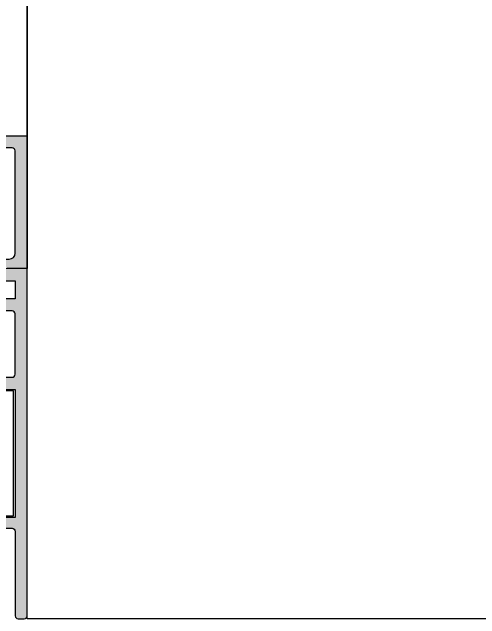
# Model space of a CAD drawing. Header units: millimetres. Extents: x 12351878 to 12381578, y 696206 to 738256.
# Drawn here: x 12366532 to 12366609.5, y 722143.5 to 722244 of the extents above; entities that cross this region are included whole.
import ezdxf

# ---------------------------------------------------------------- set-up
doc = ezdxf.new("R2010")
doc.units = ezdxf.units.MM
doc.header["$LTSCALE"] = 1000
doc.linetypes.add('HIDDENX2', pattern=[19.049999999999997, 12.7, -6.35])
for name, color, linetype in [('EXTRUSION-V', 141, 'Continuous'), ('EXTRUSION1', 4, 'Continuous'), ('STEEL-V', 71, 'Continuous'), ('SYMBOL', 7, 'Continuous'), ('型材断面填充', 254, 'Continuous')]:
    doc.layers.add(name, color=color, linetype=linetype)

# ---------------------------------------------------------------- blocks, each defined once
blk = doc.blocks.new('20210922-LC02')
at = {"layer": '型材断面填充', "linetype": 'ByBlock'}
h = blk.add_hatch(color=256, dxfattribs=at)
edge = h.paths.add_edge_path(flags=16)
edge.add_line((13.00000322275264, 62.500004285248), (13.00000322285268, 2.500000007777999))
edge.add_arc((12.50000322285268, 2.500000007777999), 0.5, -89.99999996477351, 0, ccw=False)
edge.add_line((12.50000322316009, 2.000000007777999), (8.231602136373112, 2.000000005151378))
edge.add_arc((8.23160213607298, 2.500000005151378), 0.5, 190.0000000157251, 270.00000003439277, ccw=False)
edge.add_line((7.739198259590921, 2.413175916182809), (7.338292741342229, 4.686824089614674))
edge.add_arc((6.845888864860171, 4.600000000646105), 0.4999999999997798, 10.00000001572509, 90.00000000604479)
edge.add_line((6.845888864807421, 5.100000000646105), (2.500004421928679, 5.10000000018772))
edge.add_arc((2.500004421885023, 5.600000000194996), 0.500000000007276, 180.0000000667011, 270.00000000500256, ccw=False)
edge.add_line((2.000004421877748, 5.599999999612919), (2.000004359460945, 62.50000428468047))
edge.add_arc((2.500004359453669, 62.50000428525527), 0.499999999992724, 90, 180.0000000658673, ccw=False)
edge.add_line((2.500004359453669, 63.000004285248), (12.50000322275264, 63.000004285248))
edge.add_arc((12.50000322275264, 62.500004285248), 0.5, 0, 90, ccw=False)
edge = h.paths.add_edge_path()
edge.add_arc((5.624264069469064, 0.300000001276203), 0.2999999999810825, 225.0000000176868, 270.0000000149382, ccw=False)
edge.add_line((5.412132035191462, 0.0878679668676341), (5.087867966283738, 0.4121320355698117))
edge.add_arc((5.292152450439971, 0.6318314883028506), 0.2999999999969582, 166.8660506308983, 227.0822104571866, ccw=False)
edge.add_arc((5.300000000737782, 0.7000000012194505), 0.2999999999901775, 90.0000000166753, 180.0000000277921, ccw=False)
edge.add_line((5.300000000650471, 1.000000001207809), (5.600000000617001, 1.00000000129512))
edge.add_arc((5.60000000052969, 1.300000001290755), 0.2999999999956344, 270.0000000166752, 370.0000000153707)
edge.add_line((5.895442326413104, 1.352094454668986), (5.630951854944215, 2.852094454603503))
edge.add_arc((5.335509529082628, 2.800000001225271), 0.2999999999721339, 10.00000001609464, 90.00000001806485)
edge.add_line((5.335509528988041, 3.100000001199078), (1.664490471011959, 3.100000000064028))
edge.add_arc((1.664490471112003, 2.800000000082946), 0.2999999999810825, 90.00000001910708, 170.0000000152791)
edge.add_line((1.369048145212219, 2.852094453301106), (1.104557674585521, 1.352094453272002))
edge.add_arc((1.40000000055079, 1.300000000046566), 0.3000000000477085, 170.0000000160823, 270.0000000166752)
edge.add_line((1.400000000638101, 1), (1.700000000839282, 1.000000000087311))
edge.add_arc((1.709758729813984, 0.7001587633712916), 0.3000000000443233, -14.654060669926082, 91.8641087925539, ccw=False)
edge.add_arc((1.700000000748332, 0.6242640688433312), 0.3000000000301952, -44.999999982804525, 2.7791884349426255e-09, ccw=False)
edge.add_line((1.912132035189643, 0.4121320345293498), (1.587867966563863, 0.08786796569620492))
edge.add_arc((1.375735932178941, 0.2999999999374268), 0.2999999999393411, 269.9999999986104, 315.00000001940634, ccw=False)
edge.add_line((1.375735932171665, 0), (0, 0))
edge.add_line((0, 0), (-1.818989403545856e-12, 8.655628469205112))
edge.add_line((-1.818989403545856e-12, 8.655628469205112), (-4.043153592479939, 8.813495291826257))
edge.add_arc((-3.890202665206743, 9.403799286905269), 0.6097973374490678, 104.5261922087627, 255.4738078161085, ccw=False)
edge.add_line((-4.043153592736417, 9.994103281918797), (-1.818989403545856e-12, 10.16506161871803))
edge.add_line((-1.818989403545856e-12, 10.16506161871803), (-2.382876118645072e-09, 18.00000439462747))
edge.add_line((-2.382876118645072e-09, 18.00000439462747), (-4.500000002382876, 18.00000439341238))
edge.add_line((-4.500000002382876, 18.00000439341238), (-4.500000003463356, 22.00000439341238))
edge.add_arc((-4.000000003461537, 22.00000439355063), 0.500000000001819, 90.0000000147993, 180.0000000158415, ccw=False)
edge.add_line((-4.000000003590685, 22.50000439355063), (-3.000000003576133, 22.50000439381984))
edge.add_line((-3.000000003576133, 22.50000439381984), (-3.000000002906745, 20.00000439381984))
edge.add_line((-3.000000002906745, 20.00000439381984), (-2.935848897323012e-09, 20.00000439462019))
edge.add_line((-2.935848897323012e-09, 20.00000439462019), (-8.290953701362014e-09, 40.00000439462019))
edge.add_line((-8.290953701362014e-09, 40.00000439462019), (-3.000000008290954, 40.00000439381984))
edge.add_line((-3.000000008290954, 40.00000439381984), (-3.000000007650669, 37.50000439381984))
edge.add_line((-3.000000007650669, 37.50000439381984), (-4.00000000763248, 37.5000043935579))
edge.add_arc((-4.000000007767085, 38.0000043935579), 0.5, 180.0000000150077, 270.00000001542463, ccw=False)
edge.add_line((-4.500000007767085, 38.00000439342693), (-4.500000008814823, 42.00000439341238))
edge.add_line((-4.500000008814823, 42.00000439341238), (-8.843926480039954e-09, 42.00000439462747))
edge.add_line((-8.843926480039954e-09, 42.00000439462747), (1.143710687756538e-05, 59.50000203882519))
edge.add_line((1.143710687756538e-05, 59.50000203882519), (-0.9999055644893815, 59.50000219870708))
edge.add_line((-0.9999055644893815, 59.50000219870708), (-1.499923565055724, 60.00000651217124))
edge.add_line((-1.499923565055724, 60.00000651217124), (-1.499932565238851, 60.74998796438013))
edge.add_arc((-1.24994933000562, 60.74999696405575), 0.2499832353952297, 90.00100836762567, 180.0020627120447, ccw=False)
edge.add_line((-1.249953729544359, 60.99998019941268), (9.244116881745867e-06, 61.00000219790672))
edge.add_line((9.244116881745867e-06, 61.00000219790672), (1.021810385282151e-05, 62.99998592787597))
edge.add_line((1.021810385282151e-05, 62.99998592787597), (-21.19999054257278, 63.00000167413236))
edge.add_line((-21.19999054257278, 63.00000167413236), (-21.19999202806684, 61.00000219795038))
edge.add_line((-21.19999202806684, 61.00000219795038), (-19.95002659492457, 60.99998019941268))
edge.add_arc((-19.9500309944633, 60.74999696405575), 0.2499832353956363, -0.0020627120446761182, 89.99899163237433, ccw=False)
edge.add_line((-19.70004775923007, 60.74998796438013), (-19.7000567594132, 60.00000651217124))
edge.add_line((-19.7000567594132, 60.00000651217124), (-20.20007475997954, 59.50000219870708))
edge.add_line((-20.20007475997954, 59.50000219870708), (-21.1999917615758, 59.50000203882519))
edge.add_line((-21.1999917615758, 59.50000203882519), (-21.20000012401579, 50.10000253350881))
edge.add_arc((-20.70000012401761, 50.10000216213666), 0.4999999999983189, 179.9999574438861, 269.9999534364026)
edge.add_line((-20.70000053036165, 49.60000216213666), (-16.49999629341801, 49.59999874882487))
edge.add_arc((-16.49999669976387, 49.09999874883215), 0.4999999999928891, 2.979620001042349e-05, 89.99995343619418, ccw=False)
edge.add_line((-15.99999669977115, 49.09999900885305), (-15.99999482760359, 45.50000425038888))
edge.add_arc((-16.49999482760904, 45.50000399036799), 0.5000000000055246, -89.9999428013345, 2.979620001042349e-05, ccw=False)
edge.add_line((-16.49999432845652, 45.00000399036071), (-17.37573630966654, 44.99999966339237))
edge.add_arc((-17.37573660916132, 45.29999966334435), 0.2999999999521282, 224.9999534363291, 270.00005719929084, ccw=False)
edge.add_line((-17.58786881588094, 45.08786780141963), (-17.91213262108067, 45.41213213367882))
edge.add_arc((-17.70000041429557, 45.62426399565447), 0.3000000000346204, 179.9999534496039, 224.9999534343639, ccw=False)
edge.add_arc((-17.70975908171204, 45.7001586981205), 0.3000000000473347, 91.8640622550214, 194.6540141241192, ccw=False)
edge.add_line((-17.71951756714589, 45.99999994276732), (-17.40000010896074, 45.99999968309567))
edge.add_arc((-17.39999986515795, 46.29999968314223), 0.3000000000466652, 269.9999534370975, 369.9999534379202)
edge.add_line((-17.10455749687389, 46.35209389635565), (-17.36904674891957, 47.85209411125106))
edge.add_arc((-17.66448911714178, 47.79999989805219), 0.2999999999825969, 9.999953437234367, 89.99995343605522)
edge.add_line((-17.66448887333354, 48.09999989803327), (-21.3355079313078, 48.10000288143056))
edge.add_arc((-21.33550817511241, 47.80000288145675), 0.2999999999739056, 89.99995343675003, 169.9999534393368)
edge.add_line((-21.63095045865703, 47.85209757483972), (-21.89544214869602, 46.35209778977878))
edge.add_arc((-21.59999986513139, 46.30000309638854), 0.2999999999955071, 169.9999534386318, 269.999953438487)
edge.add_line((-21.60000010892691, 46.0000030963929), (-21.30000010897311, 46.00000285259739))
edge.add_arc((-21.30000035276862, 45.70000285260903), 0.2999999999884576, -4.657401939311967e-05, 89.99995343848713, ccw=False)
edge.add_arc((-21.29215285783357, 45.63183433329687), 0.2999999999781843, -42.91783611891691, 13.133902827443194, ccw=False)
edge.add_line((-21.07245357117972, 45.42754967055953), (-21.41213288450854, 45.08787090934493))
edge.add_arc((-21.62426474645326, 45.30000311608455), 0.2999999999805992, 269.999942801404, 314.99995343632906, ccw=False)
edge.add_line((-21.62426504594441, 45.00000311610347), (-22.50000247619028, 45.00000399036799))
edge.add_arc((-22.50000197703775, 45.50000399036799), 0.5000000000002491, 179.9999724958154, 269.9999428013345, ccw=False)
edge.add_line((-23.00000197703775, 45.50000423038728), (-22.99999381631824, 62.49999712883437))
edge.add_arc((-23.49999381631642, 62.49999736885366), 0.4999999999982386, 359.9999724958154, 449.9999724958154)
edge.add_line((-23.49999357629713, 62.99999736885366), (-37.49999917285822, 63.00000408945198))
edge.add_arc((-37.49999893283893, 63.50000408945198), 0.5000000000000576, 180, 269.99997249581537, ccw=False)
edge.add_line((-37.99999893283893, 63.50000408945198), (-37.9999989328353, 64.50000432946399))
edge.add_arc((-37.4999989328353, 64.50000432946399), 0.5, 89.99999999874939, 180, ccw=False)
edge.add_line((-37.49999893282438, 65.00000432946399), (20.00000092526716, 65.00000432823435))
edge.add_line((20.00000092526716, 65.00000432823435), (20.00000091376933, 61.70000449773943))
edge.add_arc((19.30000091376496, 61.70000450018415), 0.7000000000043656, 270.00000757890865, 359.9999997998968, ccw=False)
edge.add_line((19.3000010063588, 61.00000450017978), (18.00000257531065, 61.00000432823435))
edge.add_line((18.00000257531065, 61.00000432823435), (18.00000259204535, 63.00000428479689))
edge.add_line((18.00000259204535, 63.00000428479689), (15.00000322544474, 63.000004285248))
edge.add_line((15.00000322544474, 63.000004285248), (15.00000322278356, 44.50000433092646))
edge.add_line((15.00000322278356, 44.50000433092646), (18.00000258938053, 44.5000042814936))
edge.add_line((18.00000258938053, 44.5000042814936), (18.00000258938235, 46.50000398434349))
edge.add_line((18.00000258938235, 46.50000398434349), (19.30000091378133, 46.50000398435077))
edge.add_arc((19.30000091378497, 45.80000398435368), 0.6999999999970896, -5.956053428235464e-10, 90.0000000002978, ccw=False)
edge.add_line((20.00000091378206, 45.8000039843464), (19.99997209341927, 42.49996066454332))
edge.add_line((19.99997209341927, 42.49996066454332), (15.00004456736315, 42.50000433056994))
edge.add_line((15.00004456736315, 42.50000433056994), (14.9997170675033, 5.000009184688679))
edge.add_line((14.9997170675033, 5.000009184688679), (15.60004641382329, 5.000004005283699))
edge.add_line((15.60004641382329, 5.000004005283699), (16.10006441438964, 4.499999691812263))
edge.add_line((16.10006441438964, 4.499999691812263), (16.10007341457458, 4.25001823961793))
edge.add_arc((15.85009017933953, 4.250009239927749), 0.2499832353970492, -89.99851712001907, 0.0020627153800205633, ccw=False)
edge.add_line((15.85009664919016, 4.000026004614483), (15.00007341452147, 4.000004005036317))
edge.add_line((15.00007341452147, 4.000004005036317), (15.00007341452692, 2.000000005064066))
edge.add_line((15.00007341452692, 2.000000005064066), (33.70000045966299, 2.000000005042239))
edge.add_line((33.70000045966299, 2.000000005042239), (33.70000045966663, 4.000004005036317))
edge.add_line((33.70000045966663, 4.000004005036317), (32.84997722499793, 4.000026004614483))
edge.add_arc((32.84998369484856, 4.250009239927749), 0.2499832353969896, 179.99793728462, 269.998517120019, ccw=False)
edge.add_line((32.60000045961351, 4.25001823961793), (32.60000945979846, 4.499999691812263))
edge.add_line((32.60000945979846, 4.499999691812263), (33.1000274603648, 5.000004005283699))
edge.add_line((33.1000274603648, 5.000004005283699), (35.64996045967018, 5.000026005036489))
edge.add_line((35.64996045967018, 5.000026005036489), (36.09996045962907, 4.4000260050816))
edge.add_arc((35.89996045965927, 4.250026005101972), 0.2499999999636202, -89.99842428819801, 36.86989764626088, ccw=False)
edge.add_line((35.89996733499902, 4.000026005232939), (35.10000045966626, 4.000004005050869))
edge.add_line((35.10000045966626, 4.000004005050869), (35.10000045966808, 1.900018567030202))
edge.add_line((35.10000045966808, 1.900018567030202), (40.60000045966444, 1.900018567030202))
edge.add_line((40.60000045966444, 1.900018567030202), (40.59996045966727, 4.000026005043765))
edge.add_line((40.59996045966727, 4.000026005043765), (39.79996046023371, 4.000026005051041))
edge.add_arc((39.79996046022643, 4.250026005043765), 0.249999999992724, 143.1266493548538, 270.00000000166756, ccw=False)
edge.add_line((39.599969500523, 4.400038058010978), (40.05000045966881, 5.000004005043593))
edge.add_line((40.05000045966881, 5.000004005043593), (41.70000039065781, 4.999996005091816))
edge.add_line((41.70000039065781, 4.999996005091816), (42.00000045968591, 4.699993246482336))
edge.add_line((42.00000045968591, 4.699993246482336), (42.00000106716288, 5.064066499471664e-09))
edge.add_line((42.00000106716288, 5.064066499471664e-09), (5.62426406954728, 1.29512045532465e-09))
h = blk.add_hatch(color=256, dxfattribs=at)
edge = h.paths.add_edge_path()
edge.add_line((20.00000092526716, 65.0000044332919), (19.97075465965827, 61.00001077528577))
edge.add_line((19.97075465965827, 61.00001077528577), (18.42075465965718, 61.00001077528577))
edge.add_line((18.42075465965718, 61.00001077528577), (18.18985465965852, 60.84561077528633))
edge.add_line((18.18985465965852, 60.84561077528633), (18.24405465965719, 60.57321077529195))
edge.add_line((18.24405465965719, 60.57321077529195), (19.97075465965827, 58.84641077528795))
edge.add_line((19.97075465965827, 58.84641077528795), (19.97075465965827, 56.68312397227419))
edge.add_line((19.97075465965827, 56.68312397227419), (15.77386812241093, 49.09969639535848))
edge.add_arc((16.64881423636696, 48.61547609665347), 1.000000000002366, 151.0385988746187, 195.0001083628347)
edge.add_line((15.68288889957876, 48.35665522470663), (16.58230587917024, 45.00001075326873))
edge.add_line((16.58230587917024, 45.00001075326873), (17.97075465965827, 45.00001075326145))
edge.add_line((17.97075465965827, 45.00001075326145), (17.97075465965827, 46.00001075326145))
edge.add_line((17.97075465965827, 46.00001075326145), (17.29109424405033, 48.53691763203096))
edge.add_line((17.29109424405033, 48.53691763203096), (21.57075465965681, 56.2699107752851))
edge.add_line((21.57075465965681, 56.2699107752851), (21.57075465956041, 62.00000443303725))
edge.add_arc((22.57075465956142, 62.00000443305078), 1.000000000001016, 90.00000000078768, 180.0000000007755, ccw=False)
edge.add_line((22.57075465954767, 63.0000044330518), (39.50000106641346, 63.00000443324097))
edge.add_arc((39.50000106641892, 62.50000443324097), 0.5, 0, 90.00000000062528, ccw=False)
edge.add_line((40.00000106641892, 62.50000443324097), (40.00000106641346, 44.89258251513093))
edge.add_arc((39.50000106641441, 44.89258251513233), 0.4999999999990479, 291.8014094816236, 359.9999999998396, ccw=False)
edge.add_line((39.6856964045528, 44.42834416967526), (31.8143007280014, 41.27978589978011))
edge.add_arc((31.9999960661407, 40.81554755432438), 0.4999999999981393, 111.8014094817779, 179.9999999999935)
edge.add_line((31.49999606614256, 40.81554755432444), (31.49999606614256, 40.50000011055818))
edge.add_arc((31.99999606614256, 40.50000011055818), 0.5, 180, 270.0000000031266)
edge.add_line((31.99999606616984, 40.00000011055818), (33.94222634529251, 40.00000011066732))
edge.add_arc((33.942226341595, 40.30000011078673), 0.3000000001194181, 270.0000007061734, 291.8014101925872)
edge.add_line((34.05364354797894, 40.02145710478362), (38.31430572840873, 41.72572197655973))
edge.add_arc((38.5000010664418, 41.26148363109002), 0.4999999999716633, -1.756848178047221e-08, 111.8014094698807, ccw=False)
edge.add_line((39.00000106641346, 41.26148363093671), (39.00000106635525, 40.30000011141237))
edge.add_arc((39.30000106670013, 40.3000001110122), 0.3000000003448804, 179.9999999235717, 269.9999999207924)
edge.add_line((39.3000010662854, 40.00000011066732), (41.70000106665793, 40.00000011066732))
edge.add_arc((41.70000106616317, 40.30000011091761), 0.3000000002502929, 270.0000000944931, 360.0000000944932)
edge.add_line((42.00000106641346, 40.30000011141237), (42.00000106641892, 65.0000044332919))
edge.add_line((42.00000106641892, 65.0000044332919), (20.00000092526716, 65.0000044332919))
at = {"color": 0, "linetype": 'ByBlock'}
for points in [[(5.62426406954728, 1.29512045532465e-09, -0.1989123673671906), (5.412132035191462, 0.0878679668676341), (5.087867966283738, 0.4121320355698117, -0.2689603403731751), (5.000000000747605, 0.7000000010739313, -0.4142135624299237), (5.300000000650471, 1.000000001207809), (5.600000000617001, 1.00000000129512, 0.4663076581480687), (5.895442326413104, 1.352094454668986), (5.630951854944215, 2.852094454603503, 0.3639702342759379), (5.335509528988041, 3.100000001199078), (1.664490471011959, 3.100000000064028, 0.3639702342487054), (1.369048145212219, 2.852094453301106), (1.104557674585521, 1.352094453272002, 0.4663076581581483), (1.400000000638101, 1), (1.700000000839282, 1.000000000087311, -0.5014077723504686), (2.000000000778527, 0.6242640688578831, -0.1989123673142661), (1.912132035189643, 0.4121320345293498), (1.587867966563863, 0.08786796569620492, -0.1989123674695308), (1.375735932171665, 0), (0, 0), (-1.818989403545856e-12, 8.655628469205112), (-4.043153592479939, 8.813495291826257, -0.7739171916197083), (-4.043153592736417, 9.994103281918797), (-1.818989403545856e-12, 10.16506161871803), (-2.382876118645072e-09, 18.00000439462747), (-4.500000002382876, 18.00000439341238), (-4.500000003463356, 22.00000439341238, -0.4142135623784226), (-4.000000003590685, 22.50000439355063), (-3.000000003576133, 22.50000439381984), (-3.000000002906745, 20.00000439381984), (-2.935848897323012e-09, 20.00000439462019), (-8.290953701362014e-09, 40.00000439462019), (-3.000000008290954, 40.00000439381984), (-3.000000007650669, 37.50000439381984), (-4.00000000763248, 37.5000043935579, -0.414213562375226), (-4.500000007767085, 38.00000439342693), (-4.500000008814823, 42.00000439341238), (-8.843926480039954e-09, 42.00000439462747), (1.143710687756538e-05, 59.50000203882519), (-0.9999055644893815, 59.50000219870708), (-1.499923565055724, 60.00000651217124), (-1.499932565238851, 60.74998796438013, -0.4142189521403989), (-1.249953729544359, 60.99998019941268), (9.244116881745867e-06, 61.00000219790672), (1.021810385282151e-05, 62.99998592787597), (-21.19999054257278, 63.00000167413236), (-21.19999202806684, 61.00000219795038), (-19.95002659492457, 60.99998019941268, -0.4142189521403991), (-19.70004775923007, 60.74998796438013), (-19.7000567594132, 60.00000651217124), (-20.20007475997954, 59.50000219870708), (-21.1999917615758, 59.50000203882519), (-21.20000012401579, 50.10000253350881, 0.4142135418870361), (-20.70000053036165, 49.60000216213666), (-16.49999629341801, 49.59999874882487, -0.4142131720245389), (-15.99999669977115, 49.09999900885305), (-15.99999482760359, 45.50000425038888, -0.4142134222930404), (-16.49999432845652, 45.00000399036071), (-17.37573630966654, 44.99999966339237, -0.1989128380446492), (-17.58786881588094, 45.08786780141963), (-17.91213262108067, 45.41213213367882, -0.1989123673086835), (-18.00000041433486, 45.62426423939178, -0.4812135021406328), (-17.71951756714589, 45.99999994276732), (-17.40000010896074, 45.99999968309567, 0.4663076581593694), (-17.10455749687389, 46.35209389635565), (-17.36904674891957, 47.85209411125106, 0.3639702342603758), (-17.66448887333354, 48.09999989803327), (-21.3355079313078, 48.10000288143056, 0.3639702342792824), (-21.63095045865703, 47.85209757483972), (-21.89544214869602, 46.35209778977878, 0.4663076581542291), (-21.60000010892691, 46.0000030963929), (-21.30000010897311, 46.00000285259739, -0.4142135624370274), (-21.00000035278026, 45.70000260874804, -0.2495678039433626), (-21.07245357117972, 45.42754967055953), (-21.41213288450854, 45.08787090934493, -0.1989124156192844), (-21.62426504594441, 45.00000311610347), (-22.50000247619028, 45.00000399036799, -0.4142134105763712), (-23.00000197703775, 45.50000423038728), (-22.99999381631824, 62.49999712883437, 0.414213562373095), (-23.49999357629713, 62.99999736885366), (-37.49999917285822, 63.00000408945198, -0.4142134217730573), (-37.99999893283893, 63.50000408945198), (-37.9999989328353, 64.50000432946399, -0.4142135623794883), (-37.49999893282438, 65.00000432946399), (20.00000092526716, 65.00000432823435), (20.00000091376933, 61.70000449773943, -0.414213522607168), (19.3000010063588, 61.00000450017978), (18.00000257531065, 61.00000432823435), (18.00000259204535, 63.00000428479689), (15.00000322544474, 63.000004285248), (15.00000322278356, 44.50000433092646), (18.00000258938053, 44.5000042814936), (18.00000258938235, 46.50000398434349), (19.30000091378133, 46.50000398435077, -0.4142135623776615), (20.00000091378206, 45.8000039843464), (19.99997209341927, 42.49996066454332), (15.00004456736315, 42.50000433056994), (14.9997170675033, 5.000009184688679), (15.60004641382329, 5.000004005283699), (16.10006441438964, 4.499999691812263), (16.10007341457458, 4.25001823961793, -0.4142165264663639), (15.85009664919016, 4.000026004614483), (15.00007341452147, 4.000004005036317), (15.00007341452692, 2.000000005064066), (33.70000045966299, 2.000000005042239), (33.70000045966663, 4.000004005036317), (32.84997722499793, 4.000026004614483, -0.4142165264663636), (32.60000045961351, 4.25001823961793), (32.60000945979846, 4.499999691812263), (33.1000274603648, 5.000004005283699), (35.64996045967018, 5.000026005036489), (36.09996045962907, 4.4000260050816, -0.6180244873069292), (35.89996733499902, 4.000026005232939), (35.10000045966626, 4.000004005050869), (35.10000045966808, 1.900018567030202), (40.60000045966444, 1.900018567030202), (40.59996045966727, 4.000026005043765), (39.79996046023371, 4.000026005051041, -0.6180548104122014), (39.599969500523, 4.400038058010978), (40.05000045966881, 5.000004005043593), (41.70000039065781, 4.999996005091816), (42.00000045968591, 4.699993246482336), (42.00000106716288, 5.064066499471664e-09)], [(20.00000092526716, 65.0000044332919), (19.97075465965827, 61.00001077528577), (18.42075465965718, 61.00001077528577), (18.18985465965852, 60.84561077528633), (18.24405465965719, 60.57321077529195), (19.97075465965827, 58.84641077528795), (19.97075465965827, 56.68312397227419), (15.77386812241093, 49.09969639535848, 0.1942060226429319), (15.68288889957876, 48.35665522470663), (16.58230587917024, 45.00001075326873), (17.97075465965827, 45.00001075326145), (17.97075465965827, 46.00001075326145), (17.29109424405033, 48.53691763203096), (21.57075465965681, 56.2699107752851), (21.57075465956041, 62.00000443303725, -0.4142135623730319), (22.57075465954767, 63.0000044330518), (39.50000106641346, 63.00000443324097, -0.4142135623762916), (40.00000106641892, 62.50000443324097), (40.00000106641346, 44.89258251513093, -0.3066784415806884), (39.6856964045528, 44.42834416967526), (31.8143007280014, 41.27978589978011, 0.3066784415806882), (31.49999606614256, 40.81554755432444), (31.49999606614256, 40.50000011055818, 0.4142135623890781), (31.99999606616984, 40.00000011055818), (33.94222634529251, 40.00000011066732, 0.09541457240003233), (34.05364354797894, 40.02145710478362), (38.31430572840873, 41.72572197655973, -0.5305984520736347), (39.00000106641346, 41.26148363093671), (39.00000106635525, 40.30000011141237, 0.4142135623588878), (39.3000010662854, 40.00000011066732), (41.70000106665793, 40.00000011066732, 0.414213562373095), (42.00000106641346, 40.30000011141237), (42.00000106641892, 65.0000044332919)], [(13.00000322275264, 62.500004285248), (13.00000322285268, 2.500000007777999, -0.4142135621935522), (12.50000322316009, 2.000000007777999), (8.231602136373112, 2.000000005151378, -0.3639702343584459), (7.739198259590921, 2.413175916182809), (7.338292741342229, 4.686824089614674, 0.3639702342183686), (6.845888864807421, 5.100000000646105), (2.500004421928679, 5.10000000018772, -0.4142135620587608), (2.000004421877748, 5.599999999612919), (2.000004359460945, 62.50000428468047, -0.4142135627098055), (2.500004359453669, 63.000004285248), (12.50000322275264, 63.000004285248, -0.414213562373095)]]:
    blk.add_lwpolyline(points, format="xyb", close=True, dxfattribs=at)
at = {"layer": 'STEEL-V'}
for points in [[(-20.94999054257278, 62.75000167413236), (-0.2499907558831183, 62.75000167413236), (-0.2499907558831183, 61.25000219790672), (-20.94999054257278, 61.25000219790672)], [(15.25007415727123, 3.750001743141183), (33.45000045966481, 3.750001743144367), (33.45000045966481, 2.250002266918727), (15.25007415727123, 2.250002266915544)]]:
    blk.add_lwpolyline(points, close=True, dxfattribs=at)
blk = doc.blocks.new('gyqs08')
at = {"color": 0, "linetype": 'HIDDENX2', "elevation": 3.675081685996124e-08}
blk.add_lwpolyline([(3926.9999679178, 1109.328941014595), (3926.9999679178, 270.581776300678), (3386.9999679178, 270.581776300678), (3386.9999679178, 1109.328941014595)], dxfattribs=at)
at = {"layer": 'EXTRUSION-V'}
blk.add_line((3386.999968022108, 1109.328941014595, 3.82697163416971e-08), (3386.999968022108, 350.5817435286008, 4.015512391808422e-08), dxfattribs=at)
at = {"layer": 'EXTRUSION1', "xscale": -1, "rotation": 270}
blk.add_blockref('20210922-LC02', (3321.999963589013, 308.58174246212, 4.015512391808422e-08), dxfattribs=at)

msp = doc.modelspace()

# ---------------------------------------------------------------- block references
at = {"layer": 'SYMBOL'}
msp.add_blockref('gyqs08', (12363147.49884617, 721872.9283430666), dxfattribs=at)

doc.saveas('drawing.dxf')
